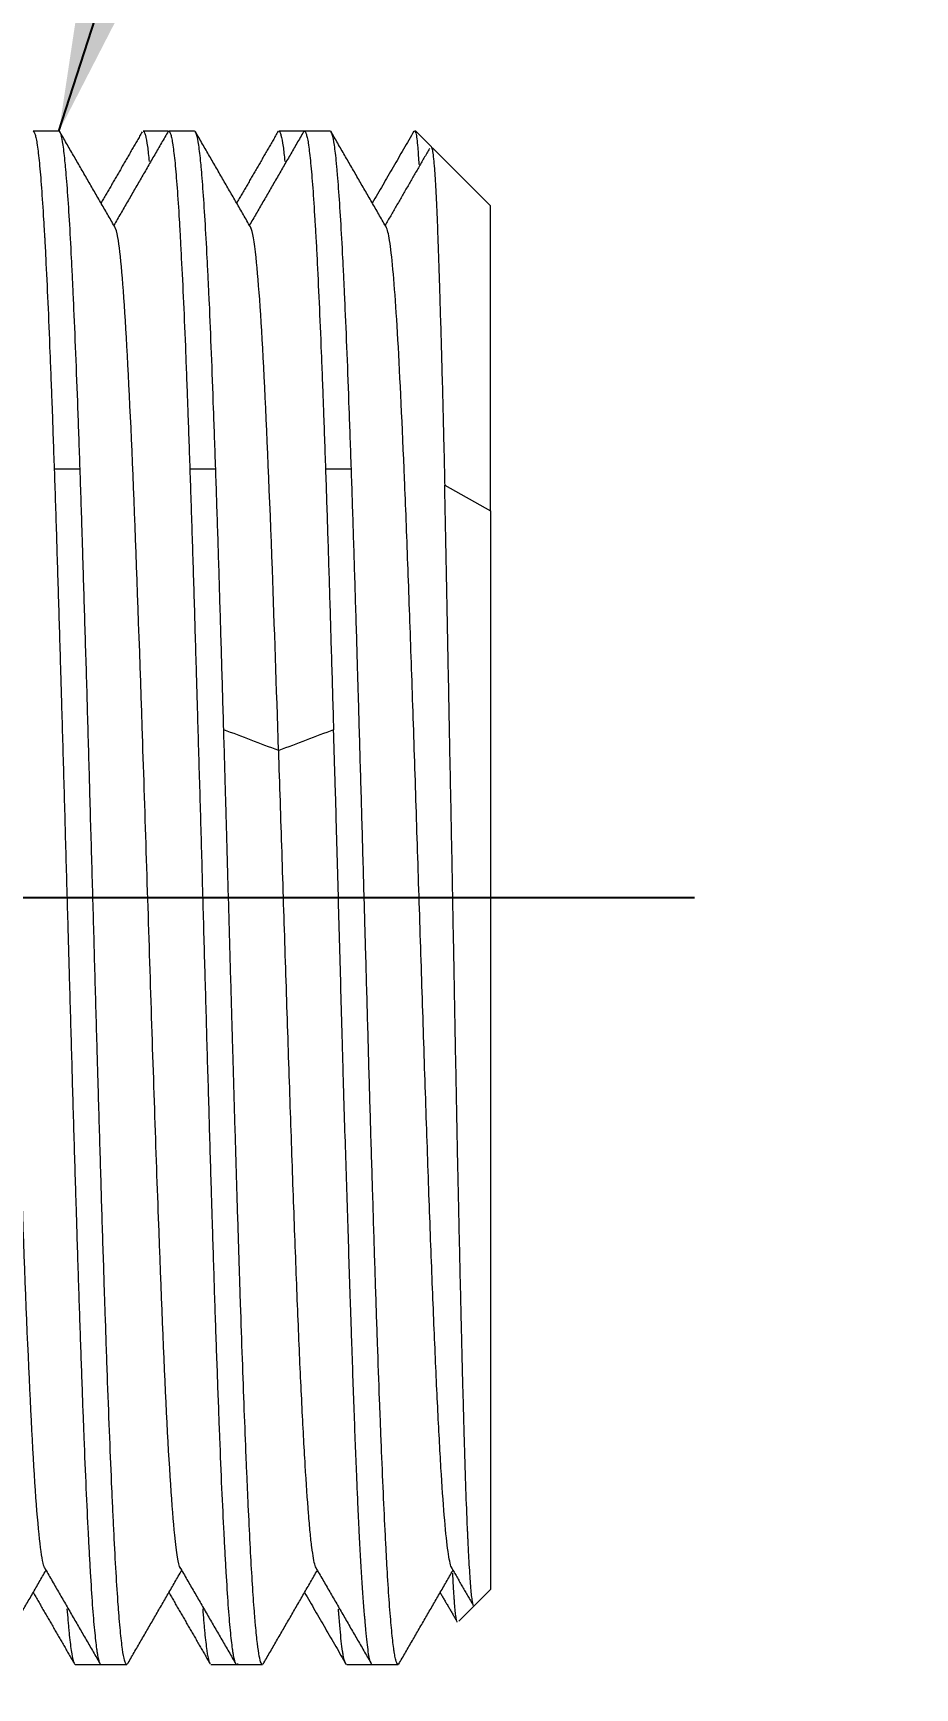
# Model space of a CAD drawing. Header units: millimetres. Extents: x 24958 to 25799, y 1150 to 1745.
# Drawn here: x 25705.51 to 25717.3, y 1331.04 to 1353.16 of the extents above; entities that cross this region are included whole.
import ezdxf

# ---------------------------------------------------------------- set-up
doc = ezdxf.new("R2010")
doc.units = ezdxf.units.MM
doc.linetypes.add('CENTERX2', pattern=[20.32, 12.7, -2.54, 2.54, -2.54])
doc.layers.add('CENTER', color=1, linetype='CENTERX2')
doc.layers.add('DIM', color=3, linetype='Continuous')
doc.styles.get("Standard").update_dxf_attribs({"font": 'arial.ttf'})
doc.dimstyles.new('ISO-25', dxfattribs={"dimtxt": 7, "dimasz": 5, "dimexe": 1.252, "dimexo": 0.625, "dimgap": 1, "dimtad": 1, "dimtih": 1, "dimtoh": 1, "dimdec": 1, "dimdsep": 46, "dimtxsty": 'Standard', "dimcen": 0, "dimclrd": 3, "dimclre": 3, "dimclrt": 4, "dimadec": 0, "dimazin": 0, "dimtfac": 1, "dimtdec": 1, "dimtmove": 0, "dimatfit": 3, "dimfxl": 1, "dimarcsym": 0})

# ---------------------------------------------------------------- blocks, each defined once
blk = doc.blocks.new('*D68')
at = {"layer": 'Defpoints', "color": 0, "transparency": 16777216}
for p in [(25696.555, 1368.603), (25696.555, 1314.603), (25725.232, 1314.603)]:
    blk.add_point(p, dxfattribs=at)
at = {"layer": 'DIM', "color": 3, "lineweight": -2, "transparency": 16777216}
for p, q in [((25697.18, 1368.603), (25726.484, 1368.603)), ((25725.232, 1362.603), (25725.232, 1346.334)), ((25725.232, 1320.603), (25725.232, 1336.872)), ((25697.18, 1314.603), (25726.484, 1314.603))]:
    blk.add_line(p, q, dxfattribs=at)
at = {"layer": 'DIM', "color": 3, "transparency": 16777216}
for points in [[(25724.232, 1362.603), (25726.232, 1362.603), (25725.232, 1368.603)], [(25724.232, 1320.603), (25726.232, 1320.603), (25725.232, 1314.603)]]:
    blk.add_solid(points, dxfattribs=at)
at = {"layer": 'DIM', "color": 4, "transparency": 16777216, "insert": (25725.232, 1341.603), "char_height": 6, "attachment_point": 5}
blk.add_mtext('%%C54', dxfattribs=at)
blk = doc.blocks.new('*D69')
at = {"layer": 'Defpoints', "color": 0, "transparency": 16777216}
for p in [(25738.24, 1341.603), (25747.668, 1341.603), (25696.555, 1216.195)]:
    blk.add_point(p, dxfattribs=at)
at = {"layer": 'DIM', "color": 3, "lineweight": -2, "transparency": 16777216}
for p, q in [((25738.865, 1341.603), (25748.92, 1341.603)), ((25747.668, 1335.603), (25747.668, 1284.332)), ((25747.668, 1222.195), (25747.668, 1273.466)), ((25697.18, 1216.195), (25748.92, 1216.195))]:
    blk.add_line(p, q, dxfattribs=at)
at = {"layer": 'DIM', "color": 3, "transparency": 16777216}
for points in [[(25746.668, 1335.603), (25748.668, 1335.603), (25747.668, 1341.603)], [(25746.668, 1222.195), (25748.668, 1222.195), (25747.668, 1216.195)]]:
    blk.add_solid(points, dxfattribs=at)
at = {"layer": 'DIM', "color": 4, "transparency": 16777216, "insert": (25747.668, 1278.899), "char_height": 6, "width": 22.96248, "attachment_point": 5}
blk.add_mtext('(400)', dxfattribs=at)

msp = doc.modelspace()

# ---------------------------------------------------------------- linework, layer by layer
at = {"linetype": 'Continuous', "lineweight": 18, "extrusion": (0, 1, 0)}
for p, q in [((25705.856, 1351.853), (25705.51, 1351.853)), ((25707.317, 1351.853), (25706.981, 1351.853)), ((25707.67, 1351.853), (25707.324, 1351.853)), ((25709.138, 1351.853), (25708.795, 1351.853)), ((25709.484, 1351.853), (25709.138, 1351.853)), ((25710.628, 1351.853), (25710.61, 1351.853)), ((25710.628, 1351.853), (25710.628, 1351.829)), ((25710.839, 1351.643), (25710.628, 1351.853)), ((25711.415, 1351.066), (25710.85, 1351.632)), ((25711.628, 1350.853), (25710.851, 1351.63)), ((25711.628, 1346.775), (25711.628, 1350.853)), ((25711.628, 1346.775), (25711.628, 1332.353)), ((25711.204, 1331.929), (25711.628, 1332.353)), ((25711.418, 1332.143), (25711.628, 1332.353)), ((25706.074, 1331.353), (25706.417, 1331.353)), ((25706.417, 1331.353), (25706.763, 1331.353)), ((25707.888, 1331.353), (25708.231, 1331.353)), ((25708.231, 1331.353), (25708.577, 1331.353)), ((25709.704, 1331.353), (25710.045, 1331.353)), ((25710.045, 1331.353), (25710.391, 1331.353))]:
    msp.add_line(p, q, dxfattribs=at)
at = {"linetype": 'Continuous', "lineweight": 13, "extrusion": (0, 1, 0)}
for p, q in [((25706.138, 1347.334), (25705.792, 1347.334)), ((25707.952, 1347.334), (25707.606, 1347.334)), ((25709.766, 1347.334), (25709.42, 1347.334)), ((25711.014, 1347.119), (25711.628, 1346.775))]:
    msp.add_line(p, q, dxfattribs=at)
at = {"linetype": 'Continuous', "lineweight": 18}
for points, knots in [([(25705.51, 1351.853), (25705.518, 1351.853), (25705.527, 1351.838), (25705.541, 1351.793), (25705.546, 1351.773), (25705.553, 1351.738), (25705.555, 1351.725), (25705.56, 1351.697), (25705.563, 1351.682), (25705.575, 1351.601), (25705.584, 1351.521), (25705.603, 1351.33), (25705.612, 1351.219), (25705.631, 1350.967), (25705.64, 1350.826), (25705.652, 1350.629), (25705.654, 1350.589), (25705.658, 1350.527), (25705.659, 1350.506), (25705.662, 1350.464), (25705.668, 1350.357), (25705.674, 1350.246), (25705.688, 1349.968), (25705.707, 1349.573), (25705.725, 1349.127), (25705.739, 1348.773), (25705.744, 1348.652), (25705.751, 1348.466), (25705.754, 1348.403), (25705.758, 1348.275), (25705.761, 1348.211), (25705.773, 1347.886), (25705.782, 1347.615), (25705.792, 1347.334)], [0, 0, 0, 0, 0.095476, 0.095476, 0.145727, 0.145727, 0.170853, 0.170853, 0.195978, 0.195978, 0.296481, 0.296481, 0.396984, 0.396984, 0.497487, 0.497487, 0.522612, 0.522612, 0.535175, 0.535175, 0.547738, 0.597989, 0.597989, 0.698492, 0.798995, 0.798995, 0.849246, 0.849246, 0.874372, 0.874372, 0.899497, 0.899497, 1, 1, 1, 1]), ([(25706.138, 1347.334), (25706.129, 1347.615), (25706.119, 1347.884), (25706.1, 1348.4), (25706.091, 1348.646), (25706.072, 1349.117), (25706.062, 1349.341), (25706.05, 1349.606), (25706.048, 1349.659), (25706.045, 1349.736), (25706.043, 1349.762), (25706.041, 1349.813), (25706.035, 1349.939), (25706.029, 1350.059), (25706.015, 1350.337), (25706.006, 1350.508), (25705.987, 1350.82), (25705.977, 1350.962), (25705.963, 1351.152), (25705.958, 1351.212), (25705.952, 1351.282), (25705.951, 1351.296), (25705.949, 1351.323), (25705.948, 1351.337), (25705.944, 1351.376), (25705.942, 1351.401), (25705.93, 1351.521), (25705.921, 1351.601), (25705.902, 1351.728), (25705.892, 1351.776), (25705.874, 1351.838), (25705.865, 1351.853), (25705.856, 1351.853)], [0, 0, 0, 0, 0.100417, 0.100417, 0.200833, 0.200833, 0.30125, 0.30125, 0.326354, 0.326354, 0.338906, 0.338906, 0.351458, 0.401667, 0.401667, 0.502083, 0.502083, 0.6025, 0.6025, 0.652708, 0.652708, 0.66526, 0.66526, 0.677812, 0.677812, 0.702917, 0.702917, 0.803333, 0.803333, 0.90375, 0.90375, 1, 1, 1, 1]), ([(25706.981, 1351.853), (25706.982, 1351.853), (25706.982, 1351.853), (25706.985, 1351.852), (25706.987, 1351.851), (25706.992, 1351.846), (25706.999, 1351.836), (25707.006, 1351.816), (25707.02, 1351.764), (25707.029, 1351.714), (25707.047, 1351.592), (25707.054, 1351.525), (25707.062, 1351.447)], [0, 0, 0, 0, 0.014425, 0.014425, 0.101321, 0.101321, 0.188217, 0.36201, 0.36201, 0.709594, 0.709594, 1, 1, 1, 1]), ([(25707.324, 1351.853), (25707.333, 1351.853), (25707.342, 1351.838), (25707.355, 1351.793), (25707.36, 1351.773), (25707.367, 1351.738), (25707.369, 1351.725), (25707.374, 1351.697), (25707.376, 1351.682), (25707.388, 1351.601), (25707.398, 1351.521), (25707.417, 1351.33), (25707.426, 1351.219), (25707.445, 1350.967), (25707.454, 1350.826), (25707.466, 1350.629), (25707.468, 1350.589), (25707.472, 1350.527), (25707.473, 1350.506), (25707.476, 1350.464), (25707.481, 1350.357), (25707.487, 1350.246), (25707.502, 1349.968), (25707.521, 1349.573), (25707.54, 1349.127), (25707.554, 1348.773), (25707.558, 1348.652), (25707.565, 1348.466), (25707.568, 1348.403), (25707.572, 1348.275), (25707.575, 1348.211), (25707.587, 1347.886), (25707.596, 1347.615), (25707.606, 1347.334)], [0, 0, 0, 0, 0.095478, 0.095478, 0.14573, 0.14573, 0.170855, 0.170855, 0.195981, 0.195981, 0.296483, 0.296483, 0.396986, 0.396986, 0.497488, 0.497488, 0.522614, 0.522614, 0.535176, 0.535176, 0.547739, 0.59799, 0.59799, 0.698493, 0.798995, 0.798995, 0.849246, 0.849246, 0.874372, 0.874372, 0.899498, 0.899498, 1, 1, 1, 1]), ([(25707.952, 1347.334), (25707.942, 1347.615), (25707.933, 1347.884), (25707.914, 1348.4), (25707.905, 1348.646), (25707.886, 1349.117), (25707.877, 1349.341), (25707.865, 1349.606), (25707.862, 1349.659), (25707.859, 1349.736), (25707.858, 1349.762), (25707.855, 1349.813), (25707.849, 1349.939), (25707.843, 1350.059), (25707.829, 1350.337), (25707.81, 1350.678), (25707.791, 1350.962), (25707.777, 1351.152), (25707.773, 1351.212), (25707.767, 1351.282), (25707.765, 1351.296), (25707.763, 1351.323), (25707.762, 1351.337), (25707.758, 1351.376), (25707.756, 1351.401), (25707.744, 1351.521), (25707.735, 1351.601), (25707.716, 1351.728), (25707.706, 1351.776), (25707.688, 1351.838), (25707.679, 1351.853), (25707.67, 1351.853)], [0, 0, 0, 0, 0.100417, 0.100417, 0.200834, 0.200834, 0.30125, 0.30125, 0.326355, 0.326355, 0.338907, 0.338907, 0.351459, 0.401667, 0.401667, 0.502084, 0.602501, 0.602501, 0.652709, 0.652709, 0.665261, 0.665261, 0.677813, 0.677813, 0.702918, 0.702918, 0.803335, 0.803335, 0.903751, 0.903751, 1, 1, 1, 1]), ([(25708.795, 1351.853), (25708.795, 1351.853), (25708.796, 1351.853), (25708.798, 1351.852), (25708.801, 1351.851), (25708.806, 1351.846), (25708.813, 1351.836), (25708.82, 1351.816), (25708.834, 1351.764), (25708.852, 1351.672), (25708.869, 1351.526), (25708.876, 1351.448)], [0, 0, 0, 0, 0.014432, 0.014432, 0.101389, 0.101389, 0.188345, 0.362259, 0.362259, 0.710086, 1, 1, 1, 1]), ([(25709.138, 1351.853), (25709.147, 1351.853), (25709.156, 1351.838), (25709.169, 1351.793), (25709.174, 1351.773), (25709.181, 1351.738), (25709.184, 1351.725), (25709.188, 1351.697), (25709.191, 1351.682), (25709.202, 1351.601), (25709.212, 1351.521), (25709.23, 1351.33), (25709.24, 1351.219), (25709.259, 1350.967), (25709.268, 1350.826), (25709.28, 1350.629), (25709.283, 1350.589), (25709.286, 1350.527), (25709.287, 1350.506), (25709.29, 1350.464), (25709.296, 1350.357), (25709.302, 1350.246), (25709.316, 1349.968), (25709.325, 1349.77), (25709.344, 1349.35), (25709.353, 1349.127), (25709.368, 1348.773), (25709.372, 1348.652), (25709.379, 1348.466), (25709.382, 1348.403), (25709.387, 1348.275), (25709.389, 1348.211), (25709.401, 1347.886), (25709.41, 1347.615), (25709.42, 1347.334)], [0, 0, 0, 0, 0.095477, 0.095477, 0.145728, 0.145728, 0.170854, 0.170854, 0.19598, 0.19598, 0.296482, 0.296482, 0.396985, 0.396985, 0.497487, 0.497487, 0.522613, 0.522613, 0.535176, 0.535176, 0.547739, 0.59799, 0.59799, 0.698492, 0.698492, 0.798995, 0.798995, 0.849246, 0.849246, 0.874372, 0.874372, 0.899497, 0.899497, 1, 1, 1, 1]), ([(25709.766, 1347.334), (25709.757, 1347.615), (25709.747, 1347.884), (25709.728, 1348.4), (25709.719, 1348.646), (25709.7, 1349.117), (25709.69, 1349.341), (25709.679, 1349.607), (25709.676, 1349.659), (25709.673, 1349.737), (25709.671, 1349.762), (25709.669, 1349.813), (25709.663, 1349.939), (25709.657, 1350.06), (25709.643, 1350.337), (25709.624, 1350.678), (25709.605, 1350.962), (25709.591, 1351.152), (25709.586, 1351.212), (25709.579, 1351.297), (25709.577, 1351.324), (25709.572, 1351.376), (25709.57, 1351.401), (25709.558, 1351.522), (25709.549, 1351.601), (25709.53, 1351.729), (25709.52, 1351.776), (25709.502, 1351.838), (25709.493, 1351.853), (25709.484, 1351.853)], [0, 0, 0, 0, 0.100422, 0.100422, 0.200844, 0.200844, 0.301266, 0.301266, 0.326371, 0.326371, 0.338924, 0.338924, 0.351476, 0.401687, 0.401687, 0.502109, 0.602531, 0.602531, 0.652742, 0.652742, 0.677847, 0.677847, 0.702953, 0.702953, 0.803375, 0.803375, 0.903797, 0.903797, 1, 1, 1, 1]), ([(25710.63, 1351.828), (25710.634, 1351.809), (25710.642, 1351.757), (25710.65, 1351.677), (25710.659, 1351.568), (25710.664, 1351.493), (25710.669, 1351.406)], [0, 0, 0, 0, 0.29873, 0.597461, 0.597461, 1, 1, 1, 1]), ([(25710.833, 1351.648), (25710.836, 1351.645), (25710.839, 1351.637), (25710.847, 1351.611), (25710.855, 1351.566), (25710.864, 1351.494), (25710.87, 1351.428), (25710.873, 1351.393), (25710.876, 1351.353), (25710.878, 1351.326), (25710.879, 1351.311), (25710.884, 1351.239), (25710.892, 1351.109), (25710.904, 1350.875), (25710.916, 1350.601), (25710.923, 1350.393), (25710.931, 1350.171), (25710.935, 1350.054), (25710.94, 1349.898), (25710.941, 1349.867), (25710.943, 1349.803), (25710.946, 1349.707), (25710.949, 1349.607), (25710.955, 1349.404), (25710.964, 1349.123), (25710.976, 1348.67), (25710.989, 1348.186), (25710.997, 1347.842), (25711.003, 1347.62), (25711.004, 1347.576), (25711.006, 1347.486), (25711.009, 1347.35), (25711.012, 1347.212), (25711.014, 1347.119)], [0, 0, 0, 0, 0.051779, 0.051779, 0.119509, 0.187239, 0.187239, 0.221104, 0.238037, 0.238037, 0.254969, 0.254969, 0.3227, 0.39043, 0.45816, 0.52589, 0.52589, 0.59362, 0.59362, 0.610552, 0.610552, 0.627485, 0.66135, 0.66135, 0.72908, 0.79681, 0.86454, 0.93227, 0.93227, 0.949202, 0.949202, 0.966135, 1, 1, 1, 1]), ([(25705.666, 1332.639), (25705.665, 1332.64), (25705.628, 1332.712), (25705.555, 1333.298), (25705.446, 1335.332), (25705.337, 1338.247), (25705.228, 1341.632), (25705.119, 1345.013), (25705.011, 1347.915), (25704.902, 1349.932), (25704.829, 1350.501), (25704.792, 1350.567), (25704.792, 1350.568)], [0, 0, 0, 0, 0.002871, 0.127303, 0.251735, 0.376167, 0.500598, 0.62503, 0.749462, 0.873894, 0.998325, 1, 1, 1, 1]), ([(25707.479, 1332.641), (25707.454, 1332.689), (25707.393, 1333.051), (25707.295, 1334.555), (25707.187, 1337.222), (25707.078, 1340.504), (25706.969, 1343.94), (25706.86, 1347.048), (25706.751, 1349.392), (25706.666, 1350.376), (25706.617, 1350.552), (25706.603, 1350.571)], [0, 0, 0, 0, 0.085542, 0.209795, 0.334049, 0.458302, 0.582555, 0.706809, 0.831062, 0.955316, 1, 1, 1, 1]), ([(25708.793, 1343.572), (25708.765, 1344.418), (25708.701, 1346.301), (25708.601, 1348.734), (25708.505, 1350.173), (25708.446, 1350.515), (25708.423, 1350.562)], [0, 0, 0, 0, 0.225664, 0.519035, 0.812406, 1, 1, 1, 1]), ([(25711.11, 1332.639), (25711.106, 1332.645), (25711.094, 1332.672), (25711.083, 1332.72), (25711.068, 1332.799), (25711.061, 1332.848), (25711.039, 1333.018), (25711.024, 1333.166), (25710.994, 1333.527), (25710.979, 1333.739), (25710.95, 1334.225), (25710.92, 1334.77), (25710.891, 1335.422), (25710.861, 1336.12), (25710.847, 1336.493), (25710.817, 1337.274), (25710.802, 1337.683), (25710.78, 1338.317), (25710.773, 1338.532), (25710.758, 1338.967), (25710.736, 1339.629), (25710.714, 1340.31), (25710.692, 1340.995), (25710.684, 1341.225), (25710.669, 1341.684), (25710.647, 1342.373), (25710.618, 1343.285), (25710.596, 1343.953), (25710.581, 1344.393), (25710.573, 1344.61), (25710.551, 1345.253), (25710.536, 1345.669), (25710.507, 1346.465), (25710.492, 1346.846), (25710.448, 1347.922), (25710.418, 1348.552), (25710.359, 1349.573), (25710.33, 1349.966), (25710.293, 1350.287), (25710.285, 1350.343), (25710.271, 1350.437), (25710.255, 1350.516), (25710.24, 1350.558), (25710.232, 1350.57)], [0, 0, 0, 0, 0.013979, 0.039213, 0.039213, 0.064446, 0.064446, 0.114913, 0.114913, 0.16538, 0.16538, 0.215846, 0.266313, 0.266313, 0.31678, 0.31678, 0.367247, 0.367247, 0.39248, 0.39248, 0.417714, 0.46818, 0.46818, 0.493414, 0.493414, 0.518647, 0.569114, 0.594348, 0.594348, 0.619581, 0.619581, 0.670048, 0.670048, 0.720515, 0.720515, 0.821448, 0.821448, 0.922382, 0.922382, 0.947615, 0.947615, 0.972849, 1, 1, 1, 1]), ([(25705.792, 1347.334), (25705.802, 1347.054), (25705.811, 1346.766), (25705.83, 1346.177), (25705.839, 1345.876), (25705.858, 1345.259), (25705.867, 1344.945), (25705.879, 1344.542), (25705.882, 1344.461), (25705.885, 1344.339), (25705.886, 1344.298), (25705.889, 1344.217), (25705.895, 1344.012), (25705.901, 1343.807), (25705.915, 1343.314), (25705.934, 1342.653), (25705.952, 1341.985), (25705.966, 1341.482), (25705.971, 1341.314), (25705.977, 1341.103), (25705.978, 1341.061), (25705.981, 1340.976), (25705.982, 1340.934), (25705.986, 1340.807), (25705.988, 1340.723), (25706, 1340.304), (25706.009, 1339.973), (25706.028, 1339.317), (25706.037, 1338.993), (25706.056, 1338.352), (25706.066, 1338.036), (25706.077, 1337.645), (25706.08, 1337.567), (25706.085, 1337.412), (25706.092, 1337.182), (25706.099, 1336.957), (25706.113, 1336.513), (25706.132, 1335.939), (25706.151, 1335.399), (25706.165, 1335.008), (25706.169, 1334.88), (25706.175, 1334.723), (25706.177, 1334.692), (25706.179, 1334.629), (25706.183, 1334.537), (25706.186, 1334.446), (25706.198, 1334.148), (25706.208, 1333.922), (25706.226, 1333.496), (25706.236, 1333.296), (25706.25, 1333.015), (25706.255, 1332.925), (25706.262, 1332.794), (25706.264, 1332.751), (25706.269, 1332.667), (25706.271, 1332.626), (25706.283, 1332.425), (25706.292, 1332.28), (25706.311, 1332.021), (25706.321, 1331.907), (25706.34, 1331.71), (25706.349, 1331.627), (25706.361, 1331.543), (25706.364, 1331.52), (25706.368, 1331.498), (25706.37, 1331.484), (25706.372, 1331.477), (25706.377, 1331.445), (25706.382, 1331.424), (25706.392, 1331.389), (25706.397, 1331.375), (25706.402, 1331.366)], [0, 0, 0, 0, 0.04646, 0.04646, 0.09292, 0.09292, 0.139379, 0.139379, 0.150994, 0.150994, 0.156802, 0.156802, 0.162609, 0.185839, 0.185839, 0.232299, 0.278759, 0.278759, 0.301988, 0.301988, 0.307796, 0.307796, 0.313603, 0.313603, 0.325218, 0.325218, 0.371678, 0.371678, 0.418138, 0.418138, 0.464598, 0.464598, 0.476213, 0.476213, 0.487827, 0.511057, 0.511057, 0.557517, 0.603977, 0.603977, 0.627207, 0.627207, 0.633014, 0.633014, 0.638822, 0.650437, 0.650437, 0.696896, 0.696896, 0.743356, 0.743356, 0.766586, 0.766586, 0.778201, 0.778201, 0.789816, 0.789816, 0.836276, 0.836276, 0.882735, 0.882735, 0.929195, 0.929195, 0.94081, 0.946618, 0.946618, 0.952425, 0.952425, 0.975655, 0.975655, 1, 1, 1, 1]), ([(25706.763, 1331.353), (25706.762, 1331.353), (25706.762, 1331.353), (25706.759, 1331.353), (25706.757, 1331.355), (25706.752, 1331.36), (25706.745, 1331.37), (25706.738, 1331.39), (25706.723, 1331.441), (25706.705, 1331.542), (25706.686, 1331.707), (25706.672, 1331.855), (25706.667, 1331.909), (25706.661, 1331.981), (25706.66, 1331.995), (25706.658, 1332.025), (25706.654, 1332.07), (25706.65, 1332.118), (25706.639, 1332.28), (25706.629, 1332.425), (25706.61, 1332.742), (25706.601, 1332.915), (25706.587, 1333.195), (25706.582, 1333.292), (25706.575, 1333.443), (25706.573, 1333.494), (25706.568, 1333.599), (25706.566, 1333.652), (25706.554, 1333.921), (25706.544, 1334.148), (25706.525, 1334.623), (25706.516, 1334.871), (25706.497, 1335.389), (25706.488, 1335.659), (25706.476, 1336.009), (25706.472, 1336.115), (25706.469, 1336.223), (25706.466, 1336.295), (25706.465, 1336.331), (25706.459, 1336.513), (25706.455, 1336.66), (25706.44, 1337.105), (25706.421, 1337.711), (25706.403, 1338.34), (25706.388, 1338.821), (25706.384, 1338.983), (25706.377, 1339.228), (25706.374, 1339.311), (25706.37, 1339.476), (25706.367, 1339.558), (25706.355, 1339.973), (25706.346, 1340.305), (25706.327, 1340.97), (25706.318, 1341.304), (25706.299, 1341.972), (25706.289, 1342.306), (25706.277, 1342.725), (25706.275, 1342.809), (25706.271, 1342.935), (25706.27, 1342.977), (25706.268, 1343.061), (25706.262, 1343.27), (25706.256, 1343.477), (25706.242, 1343.97), (25706.233, 1344.293), (25706.214, 1344.931), (25706.204, 1345.245), (25706.19, 1345.709), (25706.185, 1345.863), (25706.178, 1346.091), (25706.176, 1346.167), (25706.171, 1346.318), (25706.169, 1346.393), (25706.157, 1346.765), (25706.147, 1347.054), (25706.138, 1347.334)], [0, 0, 0, 0, 0.001883, 0.001883, 0.013226, 0.013226, 0.024568, 0.047252, 0.047252, 0.092621, 0.13799, 0.13799, 0.160675, 0.160675, 0.166346, 0.166346, 0.172017, 0.183359, 0.183359, 0.228728, 0.228728, 0.274097, 0.274097, 0.296781, 0.296781, 0.308124, 0.308124, 0.319466, 0.319466, 0.364835, 0.364835, 0.410204, 0.410204, 0.455573, 0.455573, 0.466915, 0.472586, 0.472586, 0.478257, 0.478257, 0.500942, 0.500942, 0.546311, 0.59168, 0.59168, 0.614364, 0.614364, 0.625706, 0.625706, 0.637048, 0.637048, 0.682417, 0.682417, 0.727786, 0.727786, 0.773155, 0.773155, 0.784498, 0.784498, 0.790169, 0.790169, 0.79584, 0.818524, 0.818524, 0.863893, 0.863893, 0.909262, 0.909262, 0.931947, 0.931947, 0.943289, 0.943289, 0.954631, 0.954631, 1, 1, 1, 1]), ([(25707.606, 1347.334), (25707.615, 1347.054), (25707.625, 1346.766), (25707.644, 1346.177), (25707.653, 1345.876), (25707.672, 1345.259), (25707.681, 1344.945), (25707.693, 1344.542), (25707.695, 1344.461), (25707.699, 1344.339), (25707.7, 1344.298), (25707.703, 1344.217), (25707.708, 1344.012), (25707.714, 1343.807), (25707.729, 1343.314), (25707.748, 1342.653), (25707.767, 1341.985), (25707.781, 1341.482), (25707.785, 1341.314), (25707.791, 1341.103), (25707.792, 1341.061), (25707.795, 1340.976), (25707.796, 1340.934), (25707.799, 1340.807), (25707.802, 1340.723), (25707.814, 1340.304), (25707.823, 1339.973), (25707.842, 1339.317), (25707.852, 1338.993), (25707.87, 1338.352), (25707.88, 1338.036), (25707.892, 1337.645), (25707.894, 1337.567), (25707.899, 1337.412), (25707.906, 1337.182), (25707.913, 1336.957), (25707.927, 1336.513), (25707.936, 1336.226), (25707.955, 1335.669), (25707.965, 1335.399), (25707.979, 1335.008), (25707.984, 1334.88), (25707.99, 1334.723), (25707.991, 1334.692), (25707.993, 1334.629), (25707.997, 1334.537), (25708, 1334.446), (25708.012, 1334.148), (25708.021, 1333.922), (25708.04, 1333.496), (25708.05, 1333.296), (25708.064, 1333.015), (25708.069, 1332.925), (25708.076, 1332.794), (25708.078, 1332.751), (25708.083, 1332.667), (25708.085, 1332.626), (25708.097, 1332.425), (25708.107, 1332.28), (25708.125, 1332.021), (25708.135, 1331.907), (25708.153, 1331.71), (25708.163, 1331.627), (25708.175, 1331.543), (25708.179, 1331.52), (25708.182, 1331.498), (25708.184, 1331.484), (25708.186, 1331.477), (25708.192, 1331.445), (25708.196, 1331.424), (25708.206, 1331.39), (25708.21, 1331.377), (25708.215, 1331.368)], [0, 0, 0, 0, 0.046538, 0.046538, 0.093075, 0.093075, 0.139613, 0.139613, 0.151247, 0.151247, 0.157064, 0.157064, 0.162882, 0.18615, 0.18615, 0.232688, 0.279226, 0.279226, 0.302494, 0.302494, 0.308312, 0.308312, 0.314129, 0.314129, 0.325763, 0.325763, 0.372301, 0.372301, 0.418838, 0.418838, 0.465376, 0.465376, 0.47701, 0.47701, 0.488645, 0.511914, 0.511914, 0.558451, 0.558451, 0.604989, 0.604989, 0.628258, 0.628258, 0.634075, 0.634075, 0.639892, 0.651526, 0.651526, 0.698064, 0.698064, 0.744602, 0.744602, 0.76787, 0.76787, 0.779505, 0.779505, 0.791139, 0.791139, 0.837677, 0.837677, 0.884214, 0.884214, 0.930752, 0.930752, 0.942386, 0.948204, 0.948204, 0.954021, 0.954021, 0.97729, 0.97729, 1, 1, 1, 1]), ([(25708.059, 1343.85), (25708.05, 1344.163), (25708.041, 1344.47), (25708.023, 1345.073), (25708.006, 1345.665), (25707.988, 1346.235), (25707.975, 1346.655), (25707.97, 1346.793), (25707.961, 1347.067), (25707.956, 1347.202), (25707.952, 1347.334)], [0, 0, 0, 0, 0.25, 0.25, 0.5, 0.75, 0.75, 0.875, 0.875, 1, 1, 1, 1]), ([(25709.42, 1347.334), (25709.429, 1347.069), (25709.438, 1346.797), (25709.456, 1346.24), (25709.474, 1345.671), (25709.491, 1345.078), (25709.505, 1344.624), (25709.509, 1344.471), (25709.518, 1344.162), (25709.523, 1344.007), (25709.527, 1343.85)], [0, 0, 0, 0, 0.25, 0.25, 0.5, 0.75, 0.75, 0.875, 0.875, 1, 1, 1, 1]), ([(25710.405, 1331.365), (25710.399, 1331.354), (25710.383, 1331.345), (25710.368, 1331.38), (25710.354, 1331.433), (25710.35, 1331.454), (25710.343, 1331.492), (25710.341, 1331.506), (25710.336, 1331.535), (25710.334, 1331.55), (25710.323, 1331.631), (25710.314, 1331.711), (25710.296, 1331.897), (25710.287, 1332.004), (25710.269, 1332.246), (25710.26, 1332.381), (25710.25, 1332.549), (25710.249, 1332.568), (25710.247, 1332.606), (25710.245, 1332.625), (25710.242, 1332.684), (25710.235, 1332.804), (25710.229, 1332.93), (25710.215, 1333.191), (25710.197, 1333.562), (25710.179, 1333.98), (25710.166, 1334.31), (25710.161, 1334.423), (25710.155, 1334.598), (25710.152, 1334.656), (25710.149, 1334.746), (25710.147, 1334.806), (25710.135, 1335.108), (25710.125, 1335.39), (25710.107, 1335.907), (25710.098, 1336.174), (25710.08, 1336.723), (25710.071, 1337.005), (25710.06, 1337.368), (25710.057, 1337.477), (25710.054, 1337.588), (25710.051, 1337.662), (25710.05, 1337.699), (25710.045, 1337.886), (25710.04, 1338.035), (25710.026, 1338.487), (25710.017, 1338.792), (25709.999, 1339.407), (25709.991, 1339.718), (25709.973, 1340.347), (25709.964, 1340.664), (25709.954, 1341.026), (25709.952, 1341.066), (25709.95, 1341.146), (25709.947, 1341.266), (25709.939, 1341.547), (25709.932, 1341.786), (25709.919, 1342.263), (25709.901, 1342.896), (25709.883, 1343.522), (25709.869, 1343.989), (25709.865, 1344.145), (25709.859, 1344.338), (25709.858, 1344.377), (25709.856, 1344.454), (25709.855, 1344.493), (25709.851, 1344.608), (25709.849, 1344.685), (25709.838, 1345.066), (25709.829, 1345.365), (25709.811, 1345.949), (25709.802, 1346.235), (25709.784, 1346.794), (25709.775, 1347.068), (25709.766, 1347.334)], [0, 0, 0, 0, 0.030538, 0.072688, 0.072688, 0.093764, 0.093764, 0.104301, 0.104301, 0.114839, 0.114839, 0.156989, 0.156989, 0.19914, 0.19914, 0.24129, 0.24129, 0.246559, 0.246559, 0.251828, 0.251828, 0.262366, 0.283441, 0.283441, 0.325592, 0.367742, 0.367742, 0.388817, 0.388817, 0.399355, 0.399355, 0.404624, 0.409893, 0.452043, 0.452043, 0.494194, 0.494194, 0.536344, 0.536344, 0.546882, 0.552151, 0.552151, 0.557419, 0.557419, 0.578495, 0.578495, 0.620645, 0.620645, 0.662796, 0.662796, 0.704946, 0.704946, 0.710215, 0.710215, 0.715484, 0.726022, 0.747097, 0.747097, 0.789247, 0.831398, 0.831398, 0.852473, 0.852473, 0.857742, 0.857742, 0.863011, 0.863011, 0.873548, 0.873548, 0.915699, 0.915699, 0.957849, 0.957849, 1, 1, 1, 1]), ([(25711.399, 1332.136), (25711.397, 1332.139), (25711.395, 1332.145), (25711.39, 1332.163), (25711.387, 1332.179), (25711.382, 1332.21), (25711.381, 1332.221), (25711.378, 1332.246), (25711.376, 1332.259), (25711.368, 1332.332), (25711.362, 1332.407), (25711.349, 1332.59), (25711.342, 1332.698), (25711.332, 1332.886), (25711.329, 1332.953), (25711.325, 1333.042), (25711.324, 1333.06), (25711.322, 1333.097), (25711.322, 1333.116), (25711.319, 1333.172), (25711.317, 1333.211), (25711.309, 1333.408), (25711.302, 1333.581), (25711.29, 1333.955), (25711.283, 1334.156), (25711.274, 1334.479), (25711.271, 1334.59), (25711.267, 1334.763), (25711.265, 1334.821), (25711.262, 1334.94), (25711.26, 1335), (25711.253, 1335.304), (25711.246, 1335.558), (25711.234, 1336.085), (25711.227, 1336.358), (25711.214, 1336.925), (25711.208, 1337.218), (25711.2, 1337.56), (25711.199, 1337.598), (25711.198, 1337.675), (25711.195, 1337.789), (25711.189, 1338.059), (25711.185, 1338.293), (25711.175, 1338.764), (25711.169, 1339.083), (25711.157, 1339.73), (25711.151, 1340.059), (25711.143, 1340.475), (25711.142, 1340.559), (25711.139, 1340.685), (25711.139, 1340.727), (25711.137, 1340.811), (25711.133, 1341.021), (25711.129, 1341.231), (25711.12, 1341.733), (25711.107, 1342.401), (25711.094, 1343.066), (25711.084, 1343.562), (25711.081, 1343.727), (25711.077, 1343.934), (25711.076, 1343.975), (25711.075, 1344.057), (25711.072, 1344.18), (25711.07, 1344.303), (25711.062, 1344.708), (25711.056, 1345.025), (25711.044, 1345.646), (25711.038, 1345.95), (25711.026, 1346.544), (25711.02, 1346.835), (25711.014, 1347.119)], [0, 0, 0, 0, 0.016329, 0.016329, 0.040921, 0.040921, 0.053217, 0.053217, 0.065513, 0.065513, 0.114696, 0.114696, 0.16388, 0.16388, 0.188471, 0.188471, 0.194619, 0.194619, 0.200767, 0.200767, 0.213063, 0.213063, 0.262247, 0.262247, 0.31143, 0.31143, 0.336022, 0.336022, 0.348318, 0.348318, 0.360614, 0.360614, 0.409797, 0.409797, 0.458981, 0.458981, 0.508164, 0.508164, 0.514312, 0.514312, 0.52046, 0.532756, 0.557348, 0.557348, 0.606532, 0.606532, 0.655715, 0.655715, 0.668011, 0.668011, 0.674159, 0.674159, 0.680307, 0.704899, 0.704899, 0.754082, 0.803266, 0.803266, 0.827858, 0.827858, 0.834006, 0.834006, 0.840153, 0.852449, 0.852449, 0.901633, 0.901633, 0.950816, 0.950816, 1, 1, 1, 1]), ([(25708.577, 1331.353), (25708.576, 1331.353), (25708.576, 1331.353), (25708.574, 1331.353), (25708.573, 1331.354), (25708.567, 1331.357), (25708.563, 1331.363), (25708.551, 1331.39), (25708.542, 1331.421), (25708.526, 1331.508), (25708.518, 1331.563), (25708.501, 1331.7), (25708.493, 1331.781), (25708.482, 1331.898), (25708.48, 1331.922), (25708.476, 1331.972), (25708.474, 1331.998), (25708.468, 1332.077), (25708.463, 1332.133), (25708.451, 1332.309), (25708.434, 1332.566), (25708.418, 1332.866), (25708.401, 1333.189), (25708.393, 1333.362), (25708.382, 1333.592), (25708.38, 1333.638), (25708.376, 1333.733), (25708.37, 1333.877), (25708.363, 1334.025), (25708.351, 1334.329), (25708.334, 1334.75), (25708.318, 1335.205), (25708.301, 1335.676), (25708.293, 1335.92), (25708.282, 1336.236), (25708.28, 1336.299), (25708.276, 1336.427), (25708.27, 1336.62), (25708.264, 1336.816), (25708.251, 1337.211), (25708.234, 1337.747), (25708.218, 1338.301), (25708.201, 1338.865), (25708.193, 1339.152), (25708.183, 1339.516), (25708.18, 1339.589), (25708.176, 1339.735), (25708.17, 1339.954), (25708.164, 1340.174), (25708.151, 1340.613), (25708.134, 1341.2), (25708.118, 1341.789), (25708.106, 1342.231), (25708.102, 1342.379), (25708.095, 1342.6), (25708.093, 1342.674), (25708.089, 1342.822), (25708.087, 1342.896), (25708.076, 1343.266), (25708.068, 1343.559), (25708.059, 1343.85)], [0, 0, 0, 0, 0.003792, 0.003792, 0.009829, 0.009829, 0.03398, 0.03398, 0.082281, 0.082281, 0.130582, 0.130582, 0.178883, 0.178883, 0.190958, 0.190958, 0.203033, 0.203033, 0.227184, 0.227184, 0.275485, 0.323786, 0.323786, 0.372087, 0.372087, 0.384162, 0.384162, 0.396237, 0.420388, 0.420388, 0.468689, 0.51699, 0.51699, 0.565291, 0.565291, 0.577366, 0.577366, 0.589441, 0.613592, 0.613592, 0.661893, 0.710194, 0.710194, 0.758495, 0.758495, 0.77057, 0.77057, 0.782645, 0.806796, 0.806796, 0.855097, 0.903398, 0.903398, 0.927548, 0.927548, 0.939624, 0.939624, 0.951699, 0.951699, 1, 1, 1, 1]), ([(25710.029, 1331.368), (25710.028, 1331.369), (25710.027, 1331.371), (25710.02, 1331.386), (25710.015, 1331.405), (25709.998, 1331.48), (25709.987, 1331.553), (25709.971, 1331.699), (25709.965, 1331.753), (25709.957, 1331.844), (25709.954, 1331.876), (25709.95, 1331.926), (25709.949, 1331.943), (25709.946, 1331.978), (25709.944, 1331.996), (25709.932, 1332.159), (25709.92, 1332.325), (25709.896, 1332.7), (25709.884, 1332.908), (25709.866, 1333.252), (25709.86, 1333.372), (25709.853, 1333.529), (25709.852, 1333.56), (25709.849, 1333.625), (25709.847, 1333.657), (25709.843, 1333.755), (25709.84, 1333.821), (25709.826, 1334.157), (25709.804, 1334.728), (25709.782, 1335.362), (25709.768, 1335.778), (25709.765, 1335.863), (25709.76, 1336.033), (25709.757, 1336.12), (25709.748, 1336.382), (25709.742, 1336.559), (25709.725, 1337.097), (25709.713, 1337.465), (25709.689, 1338.219), (25709.677, 1338.605), (25709.662, 1339.099), (25709.659, 1339.198), (25709.655, 1339.348), (25709.654, 1339.398), (25709.651, 1339.499), (25709.643, 1339.75), (25709.637, 1340.001), (25709.62, 1340.606), (25709.609, 1341.01), (25709.587, 1341.821), (25709.576, 1342.227), (25709.562, 1342.737), (25709.559, 1342.839), (25709.553, 1343.043), (25709.55, 1343.144), (25709.541, 1343.448), (25709.535, 1343.65), (25709.529, 1343.85)], [0, 0, 0, 0, 0.005282, 0.005282, 0.039583, 0.039583, 0.108184, 0.108184, 0.142485, 0.142485, 0.159635, 0.159635, 0.16821, 0.16821, 0.176785, 0.176785, 0.245387, 0.245387, 0.313988, 0.313988, 0.348288, 0.348288, 0.356864, 0.356864, 0.365439, 0.365439, 0.382589, 0.382589, 0.45119, 0.519791, 0.519791, 0.536942, 0.536942, 0.554092, 0.554092, 0.588393, 0.588393, 0.656994, 0.656994, 0.725595, 0.725595, 0.742745, 0.742745, 0.751321, 0.751321, 0.759896, 0.794196, 0.794196, 0.862798, 0.862798, 0.931399, 0.931399, 0.948549, 0.948549, 0.965699, 0.965699, 1, 1, 1, 1]), ([(25709.294, 1332.642), (25709.29, 1332.65), (25709.286, 1332.66), (25709.267, 1332.722), (25709.252, 1332.804), (25709.23, 1332.98), (25709.222, 1333.047), (25709.208, 1333.197), (25709.185, 1333.449), (25709.156, 1333.88), (25709.134, 1334.271), (25709.119, 1334.545), (25709.112, 1334.69), (25709.089, 1335.143), (25709.067, 1335.636), (25709.045, 1336.18), (25709.03, 1336.552), (25709.023, 1336.744), (25709.001, 1337.333), (25708.986, 1337.743), (25708.957, 1338.592), (25708.942, 1339.029), (25708.912, 1339.922), (25708.883, 1340.831), (25708.853, 1341.751), (25708.824, 1342.668), (25708.809, 1343.123), (25708.794, 1343.571)], [0, 0, 0, 0, 0.025168, 0.025168, 0.113789, 0.113789, 0.1581, 0.1581, 0.20241, 0.291031, 0.335342, 0.335342, 0.379653, 0.379653, 0.468274, 0.512584, 0.512584, 0.556895, 0.556895, 0.645516, 0.645516, 0.734137, 0.734137, 0.822758, 0.911379, 0.911379, 1, 1, 1, 1]), ([(25711.182, 1331.917), (25711.182, 1331.918), (25711.182, 1331.919), (25711.175, 1331.931), (25711.169, 1331.959), (25711.157, 1332.051), (25711.151, 1332.114), (25711.143, 1332.215), (25711.142, 1332.236), (25711.139, 1332.269), (25711.139, 1332.281), (25711.137, 1332.304), (25711.133, 1332.364), (25711.129, 1332.43), (25711.125, 1332.514), (25711.123, 1332.544), (25711.122, 1332.574)], [0, 0, 0, 0, 0.01738, 0.01738, 0.319678, 0.319678, 0.621976, 0.621976, 0.697551, 0.697551, 0.735338, 0.735338, 0.773125, 0.924274, 0.924274, 1, 1, 1, 1]), ([(25705.963, 1332.094), (25705.968, 1332.039), (25705.972, 1331.987), (25705.977, 1331.923), (25705.978, 1331.909), (25705.981, 1331.882), (25705.982, 1331.869), (25705.986, 1331.83), (25705.988, 1331.804), (25706, 1331.684), (25706.009, 1331.604), (25706.028, 1331.477), (25706.037, 1331.429), (25706.052, 1331.381), (25706.057, 1331.368), (25706.062, 1331.361)], [0, 0, 0, 0, 0.125949, 0.125949, 0.161729, 0.161729, 0.19751, 0.19751, 0.269072, 0.269072, 0.555318, 0.555318, 0.841565, 0.841565, 1, 1, 1, 1]), ([(25707.778, 1332.095), (25707.782, 1332.039), (25707.786, 1331.987), (25707.791, 1331.923), (25707.792, 1331.909), (25707.795, 1331.882), (25707.796, 1331.869), (25707.799, 1331.83), (25707.802, 1331.804), (25707.814, 1331.684), (25707.823, 1331.604), (25707.842, 1331.477), (25707.852, 1331.429), (25707.865, 1331.384), (25707.869, 1331.374), (25707.873, 1331.366)], [0, 0, 0, 0, 0.130622, 0.130622, 0.167604, 0.167604, 0.204586, 0.204586, 0.278551, 0.278551, 0.574409, 0.574409, 0.870267, 0.870267, 1, 1, 1, 1]), ([(25709.689, 1331.365), (25709.681, 1331.378), (25709.673, 1331.401), (25709.662, 1331.449), (25709.659, 1331.463), (25709.655, 1331.487), (25709.654, 1331.496), (25709.651, 1331.513), (25709.643, 1331.559), (25709.637, 1331.614), (25709.62, 1331.763), (25709.609, 1331.886), (25709.597, 1332.051), (25709.595, 1332.071), (25709.594, 1332.092)], [0, 0, 0, 0, 0.235389, 0.235389, 0.324754, 0.324754, 0.369437, 0.369437, 0.41412, 0.592851, 0.592851, 0.950313, 0.950313, 1, 1, 1, 1])]:
    msp.add_open_spline(points, degree=3, knots=knots, dxfattribs=at)
for points, degree in [([(25706.608, 1350.563), (25706.236, 1351.207), (25705.863, 1351.852)], 2), ([(25706.969, 1351.844), (25706.694, 1351.368), (25706.418, 1350.891)], 2), ([(25707.317, 1351.853), (25706.954, 1351.224), (25706.59, 1350.595)], 2), ([(25708.427, 1350.554), (25708.055, 1351.198), (25707.682, 1351.843)], 2), ([(25708.788, 1351.853), (25708.51, 1351.372), (25708.232, 1350.891)], 2), ([(25709.127, 1351.846), (25708.765, 1351.22), (25708.403, 1350.595)], 2), ([(25710.237, 1350.562), (25709.864, 1351.207), (25709.491, 1351.852)], 2), ([(25710.603, 1351.854), (25710.046, 1350.891)], 1), ([(25710.63, 1351.829), (25710.623, 1351.845), (25710.617, 1351.853), (25710.61, 1351.853)], 3), ([(25710.811, 1351.622), (25710.218, 1350.595)], 1), ([(25704.961, 1331.363), (25705.322, 1331.987), (25705.682, 1332.61)], 2), ([(25705.661, 1332.647), (25706.034, 1332.002), (25706.407, 1331.358)], 2), ([(25706.77, 1331.354), (25707.134, 1331.982), (25707.497, 1332.61)], 2), ([(25707.474, 1332.649), (25707.847, 1332.004), (25708.22, 1331.36)], 2), ([(25708.585, 1331.355), (25708.948, 1331.982), (25709.311, 1332.61)], 2), ([(25709.289, 1332.648), (25710.037, 1331.354)], 1), ([(25710.4, 1331.357), (25710.763, 1331.984), (25711.125, 1332.61)], 2), ([(25711.105, 1332.645), (25711.384, 1332.161)], 1), ([(25705.511, 1332.314), (25705.789, 1331.833), (25706.067, 1331.352)], 2), ([(25707.325, 1332.314), (25707.602, 1331.836), (25707.878, 1331.358)], 2), ([(25709.14, 1332.314), (25709.696, 1331.353)], 1), ([(25710.953, 1332.314), (25711.168, 1331.943)], 1), ([(25708.239, 1331.351), (25708.244, 1331.358), (25708.248, 1331.366)], 2)]:
    msp.add_open_spline(points, degree=degree, dxfattribs=at)
at = {"linetype": 'Continuous', "lineweight": 13}
for points in [[(25708.794, 1343.571), (25708.549, 1343.664), (25708.304, 1343.757), (25708.059, 1343.85)], [(25709.529, 1343.85), (25709.284, 1343.757), (25709.039, 1343.664), (25708.794, 1343.571)]]:
    msp.add_open_spline(points, degree=3, dxfattribs=at)
at = {"layer": 'CENTER'}
msp.add_line((25714.355, 1341.603), (25647.771, 1341.603), dxfattribs=at)

# ---------------------------------------------------------------- dimensions: what is measured, and where the dimension line sits
at = {"layer": 'DIM', "color": 3}
for base, p1, p2, text, picture, middle in [((25725.232, 1314.603), (25696.555, 1368.603), (25696.555, 1314.603), '%%C<>', '*D68', (25725.232, 1341.603)), ((25747.668, 1341.603), (25696.555, 1216.195), (25738.24, 1341.603), '(400)', '*D69', (25747.668, 1278.899))]:
    dim = msp.add_linear_dim(base=base, p1=p1, p2=p2, angle=90, text=text, dimstyle='ISO-25', override={"dimtxt": 6, "dimasz": 6, "dimgap": 1.5, "dimtad": 0}, dxfattribs=at)
    dim.commit()
    dim.dimension.update_dxf_attribs({"geometry": picture, "text_midpoint": middle})

# ---------------------------------------------------------------- leaders
msp.add_leader([(25705.856, 1351.853), (25717.705, 1388.57), (25751.763, 1388.57)], dimstyle='ISO-25', override={"dimtxt": 6, "dimasz": 6, "dimgap": 1.5, "dimtad": 0}, dxfattribs=at)

doc.saveas('drawing.dxf')
